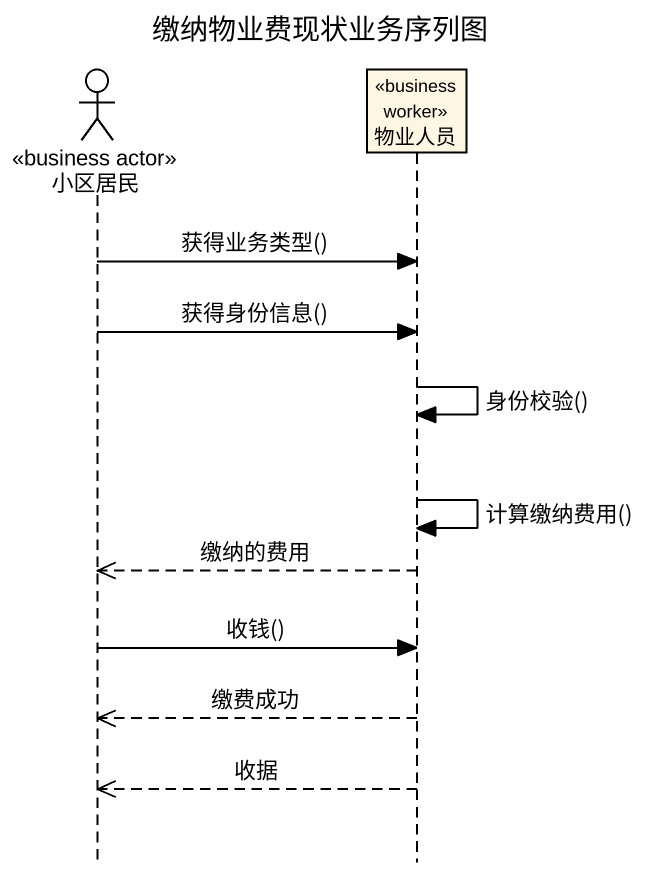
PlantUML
@startuml
title 缴纳物业费现状业务序列图
hide footbox
actor 小区居民 <<business actor>>
participant 物业人员 <<business worker>>

小区居民 -> 物业人员 : 获得业务类型()
小区居民 -> 物业人员 : 获得身份信息()
物业人员 -> 物业人员 : 身份校验()
物业人员 -> 物业人员 : 计算缴纳费用()
物业人员 -->> 小区居民 : 缴纳的费用
小区居民 -> 物业人员 : 收钱()
物业人员 -->> 小区居民 : 缴费成功
物业人员 -->> 小区居民 : 收据
@enduml
